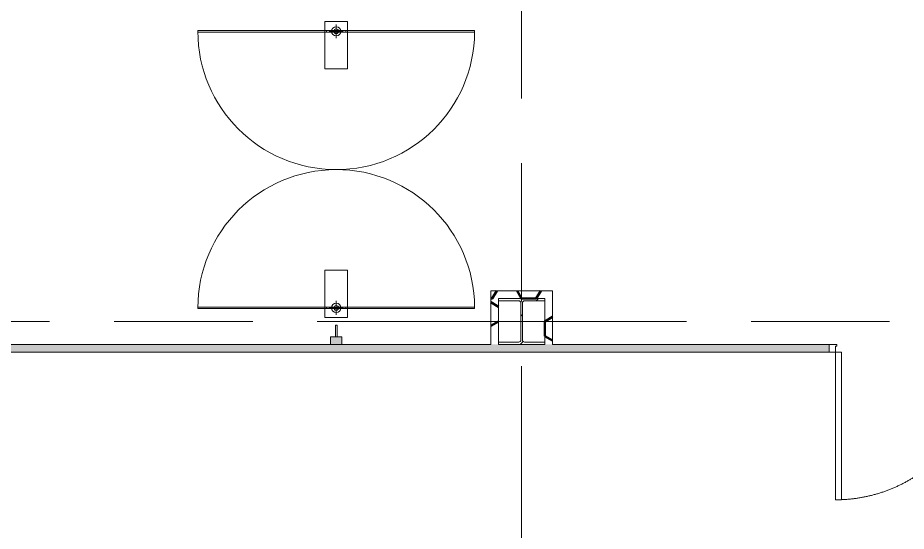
# Model space of a CAD drawing. Header units: millimetres. Extents: x -76261 to 649593, y -304265 to 60256.
# Drawn here: x 131425 to 137200, y -7965 to -4625 of the extents above; entities that cross this region are included whole.
import ezdxf

# ---------------------------------------------------------------- set-up
doc = ezdxf.new("R2010")
doc.units = ezdxf.units.MM
doc.header["$LTSCALE"] = 2000
doc.header["$MEASUREMENT"] = 0
doc.linetypes.add('Centre', pattern=[6.9, 4, -0.7, 1.5, -0.7])
doc.linetypes.add('Dash', pattern=[6, 3, -3])
doc.layers.get('0').update_dxf_attribs({"linetype": 'CONTINUOUS'})
for name, color, linetype, lineweight in [('A-DETL-GENF', 8, 'CONTINUOUS', 15), ('A-DETL-GENF-HDLN', 8, 'Dash', 15), ('A-DOOR', 8, 'CONTINUOUS', 15), ('A-GLAZ-CURT', 8, 'CONTINUOUS', 15), ('A-GLAZ-CWMG', 8, 'CONTINUOUS', 15), ('A-WALL-PATT', 8, 'CONTINUOUS', 50), ('I-WALL', 8, 'CONTINUOUS', 15), ('S-COLS', 8, 'CONTINUOUS', 15), ('S-GRID', 14, 'CONTINUOUS', 15)]:
    doc.layers.add(name, color=color, linetype=linetype, lineweight=lineweight)

# ---------------------------------------------------------------- blocks, each defined once
blk = doc.blocks.new('AD_UK Beams-Column - SC1-300_300_10_16-V86-3rd FLOOR PLAN')
at = {"layer": 'S-COLS'}
h = blk.add_hatch(dxfattribs=at)
h.set_pattern_fill('FP_90', color=256, style=0, pattern_type=2)
h.set_pattern_definition([(45, (78492.53, 48601.64), (-371.231, 371.231), []), (45, (78492.53, 49164.14), (-371.231, 371.231), [])])
h.paths.add_polyline_path([(-150, -150), (150, -150), (150, -134), (19, -134), (9.1, -129.9), (5, -120), (5, 120), (9.1, 129.9), (19, 134), (150, 134), (150, 150), (-150, 150), (-150, 134), (-19, 134), (-9.1, 129.9), (-5, 120), (-5, -120), (-9.1, -129.9), (-19, -134), (-150, -134)], flags=0)
for p, q in [((150, 150), (-150, 150)), ((-150, 150), (-150, 134)), ((-150, 134), (-19, 134)), ((-5, 120), (-5, -120)), ((5, -120), (5, 120)), ((19, 134), (150, 134)), ((150, 134), (150, 150)), ((-19, -134), (-150, -134)), ((-150, -134), (-150, -150)), ((-150, -150), (150, -150)), ((150, -134), (19, -134)), ((150, -150), (150, -134))]:
    blk.add_line(p, q, dxfattribs=at)
for centre, start, end in [((-19, 120), 0, 90), ((19, 120), 90, 180), ((-19, -120), 270, 0), ((19, -120), 180, 270)]:
    blk.add_arc(centre, 14, start, end, dxfattribs=at)
blk = doc.blocks.new('LS-Office-S_rvt-1-3rd FLOOR PLAN')
blk.add_blockref('AD_UK Beams-Column - SC1-300_300_10_16-V86-3rd FLOOR PLAN', (-78492.5, -48601.6))
blk = doc.blocks.new('Family1 - 2000X1500-10760192-3rd FLOOR PLAN')
at = {"layer": 'A-DETL-GENF'}
for p, q in [((-904.5, 899.5), (-894.5, 899.5)), ((-904.5, -899.5), (-904.5, 899.5)), ((-894.5, -899.5), (-894.5, 899.5)), ((904.5, 899.5), (894.5, 899.5)), ((894.5, -899.5), (894.5, 899.5)), ((904.5, -899.5), (904.5, 899.5)), ((-962.5, 73), (-654.5, 73)), ((-962.5, -73), (-962.5, 73)), ((-894.5, 63), (-904.5, 63)), ((-654.5, 73), (-654.5, -73)), ((962.5, 73), (654.5, 73)), ((654.5, 73), (654.5, -73)), ((894.5, 63), (904.5, 63)), ((962.5, -73), (962.5, 73)), ((-944.5, 0), (-854.5, 0)), ((-899.5, -45), (-899.5, 45)), ((944.5, 0), (854.5, 0)), ((899.5, -45), (899.5, 45)), ((-654.5, -73), (-962.5, -73)), ((-894.5, -63), (-904.5, -63)), ((654.5, -73), (962.5, -73)), ((894.5, -63), (904.5, -63)), ((-899.5, -899.5), (-904.5, -899.5)), ((899.5, -899.5), (904.5, -899.5))]:
    blk.add_line(p, q, dxfattribs=at)
for centre, radius in [((-899.5, 0), 30), ((-899.5, 0), 15), ((899.5, 0), 30), ((899.5, 0), 15)]:
    blk.add_circle(centre, radius, dxfattribs=at)
for centre, start, end in [((-899.5, 0), 270, 89.68151), ((899.5, 0), 90.31849, 270)]:
    blk.add_arc(centre, 899.5, start, end, dxfattribs=at)
blk = doc.blocks.new('System Panel - Glazed-10830338-3rd FLOOR PLAN')
at = {"layer": 'A-GLAZ-CURT'}
for p, q in [((37.5, 5.2), (-37.5, 5.2)), ((-37.5, 5.2), (-37.5, -5.2)), ((37.5, -5.2), (37.5, 5.2)), ((-37.5, -5.2), (37.5, -5.2))]:
    blk.add_line(p, q, dxfattribs=at)
blk = doc.blocks.new('Rectangular Mullion - 52X100-V6-3rd FLOOR PLAN')
at = {"layer": 'A-GLAZ-CWMG'}
blk.add_hatch(color=256, dxfattribs=at).paths.add_polyline_path([(0, -37.5), (-50, -37.5), (-50, 37.5), (0, 37.5)], flags=0)
for p, q in [((-50, 37.5), (0, 37.5)), ((-50, -37.5), (-50, 37.5)), ((0, 37.5), (0, -37.5)), ((0, -37.5), (-50, -37.5))]:
    blk.add_line(p, q, dxfattribs=at)
blk = doc.blocks.new('PD-2CANH - PANEL 2000X2200-10650857-3rd FLOOR PLAN')
at = {"layer": 'A-DETL-GENF'}
for p, q in [((-681, 985), (-721, 985)), ((-721, 985), (-721, 25)), ((-681, 985), (-681, 25)), ((1159, 985), (1199, 985)), ((1159, 985), (1159, 25)), ((1199, 985), (1199, 25)), ((-681, 25), (-721, 25)), ((1159, 25), (1199, 25))]:
    blk.add_line(p, q, dxfattribs=at)
at = {"layer": 'A-DETL-GENF-HDLN'}
for centre, start, end in [((-721, 25), 0, 90), ((1199, 25), 90, 180)]:
    blk.add_arc(centre, 960, start, end, dxfattribs=at)
at = {"layer": 'A-DOOR'}
for p, q in [((-721, 25), (-761, 25)), ((-761, 25), (-761, -25)), ((-721, -15), (-721, 25)), ((1239, 25), (1199, 25)), ((1199, 25), (1199, -15)), ((1239, -25), (1239, 25)), ((-761, -25), (-711, -25)), ((-711, -15), (-721, -15)), ((-711, -25), (-711, -15)), ((1199, -15), (1189, -15)), ((1189, -15), (1189, -25)), ((1189, -25), (1239, -25))]:
    blk.add_line(p, q, dxfattribs=at)
blk = doc.blocks.new('Xrexf_Office')
at = {"layer": 'A-WALL-PATT'}
h = blk.add_hatch(dxfattribs=at)
h.set_pattern_fill('FP_56', color=256, style=0, pattern_type=2)
h.set_pattern_definition([(0, (134700, -6450), (142.875, 82.49), [95.25, -190.5]), (120, (134700, -6450), (-142.875, 82.49), [95.25, -190.5]), (60, (134700, -6450), (-7e-05, 164.978), [0, -190.5, 95.25, 0])])
h.paths.add_polyline_path([(134850, -6450), (134900, -6450), (134900, -6400), (134500, -6400), (134500, -6450), (134719, -6450)], flags=0)
h = blk.add_hatch(dxfattribs=at)
h.set_pattern_fill('FP_57', color=256, style=0, pattern_type=2)
h.set_pattern_definition([(90, (134550, -6600), (-82.49, 142.875), [95.25, -190.5]), (210, (134550, -6600), (-82.49, -142.875), [95.25, -190.5]), (150, (134550, -6600), (-164.98, -7e-05), [0, -190.5, 95.25, 0])])
h.paths.add_polyline_path([(134550, -6750), (134550, -6450), (134500, -6450), (134500, -6750)], flags=0)
h = blk.add_hatch(dxfattribs=at)
h.set_pattern_fill('FP_58', color=256, style=0, pattern_type=2)
h.set_pattern_definition([(270, (134850, -6600), (82.49, -142.875), [95.25, -190.5]), (30, (134850, -6600), (82.49, 142.875), [95.25, -190.5]), (330, (134850, -6600), (164.98, 7e-05), [0, -190.5, 95.25, 0])])
h.paths.add_polyline_path([(134900, -6750), (134900, -6450), (134850, -6450), (134850, -6750)], flags=0)
h = blk.add_hatch(dxfattribs=at)
h.set_pattern_fill('FP_15', color=256, style=0, pattern_type=2)
h.set_pattern_definition([(2e-13, (143700, -6800), (142.875, 82.489), [95.25, -190.5]), (120, (143700, -6800), (-142.87507, 82.4889), [95.25, -190.5]), (60, (143700, -6800), (-7e-05, 164.9779), [0, -190.5, 95.25, 0])])
h.paths.add_polyline_path([(158610, -6800), (158610, -6750), (158150, -6750), (158150, -6800), (158450, -6800)], flags=0)
h.paths.add_polyline_path([(155447.3, -6800), (155450, -6800), (155450, -6750), (144700, -6750), (144700, -6800), (154650, -6800)], flags=0)
h.paths.add_polyline_path([(142341.6, -6800), (142700, -6800), (142700, -6750), (138700, -6750), (138700, -6800), (141259.4, -6800)], flags=0)
h.paths.add_polyline_path([(136700, -6800), (136700, -6750), (128790, -6750), (128790, -6800), (134850, -6800)], flags=0)
at = {"layer": 'I-WALL'}
for p, q in [((134900, -6400), (134500, -6400)), ((134500, -6400), (134500, -6750)), ((134900, -6750), (134900, -6400)), ((134550, -6734), (134550, -6466)), ((134850, -6466), (134850, -6734)), ((134500, -6750), (129350, -6750)), ((136700, -6750), (134900, -6750)), ((128790, -6800), (136700, -6800))]:
    blk.add_line(p, q, dxfattribs=at)
at = {"layer": 'S-GRID', "linetype": 'Centre', "ltscale": 0.3}
for p, q in [((134700, 5529.3), (134700, -18843.9)), ((120952.1, -6600), (162139, -6600))]:
    blk.add_line(p, q, dxfattribs=at)
blk.add_blockref('LS-Office-S_rvt-1-3rd FLOOR PLAN', (213192.5, 42001.6))
at = {"layer": 'A-DOOR', "rotation": 180}
blk.add_blockref('PD-2CANH - PANEL 2000X2200-10650857-3rd FLOOR PLAN', (137939, -6775), dxfattribs=at)
at = {"layer": 'A-GLAZ-CURT', "rotation": 270}
for name, p in [('Family1 - 2000X1500-10760192-3rd FLOOR PLAN', (133495, -5612.5)), ('System Panel - Glazed-10830338-3rd FLOOR PLAN', (133495, -6662.5))]:
    blk.add_blockref(name, p, dxfattribs=at)
at = {"layer": 'A-GLAZ-CWMG', "extrusion": (0, 0, -1), "rotation": 270}
blk.add_blockref('Rectangular Mullion - 52X100-V6-3rd FLOOR PLAN', (-133495, -6750), dxfattribs=at)

msp = doc.modelspace()

# ---------------------------------------------------------------- block references
at = {"linetype": 'ByBlock'}
msp.add_blockref('Xrexf_Office', (0, 0), dxfattribs=at)

doc.saveas('drawing.dxf')
